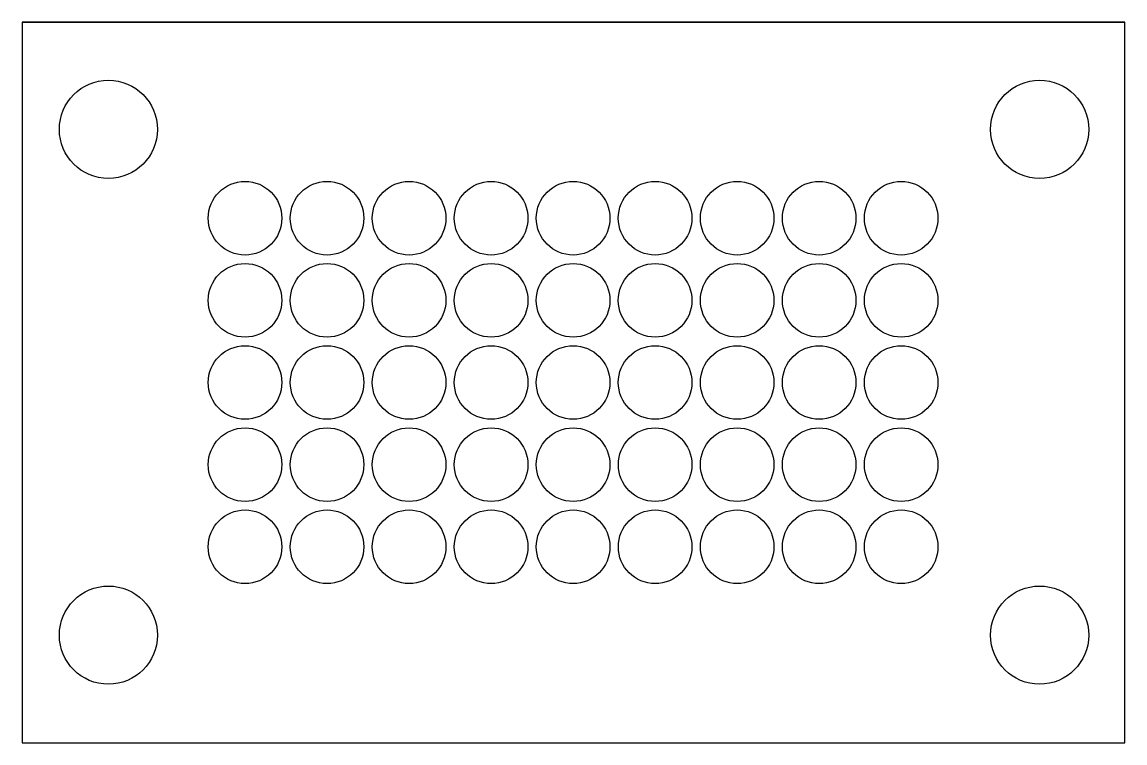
# Model space of a CAD drawing. Header units: millimetres. Extents: x 0 to 45, y -35.1 to -5.7.
import ezdxf

# ---------------------------------------------------------------- set-up
doc = ezdxf.new("R2010")
doc.units = ezdxf.units.MM
doc.layers.get('0').update_dxf_attribs({"linetype": 'CONTINUOUS'})

msp = doc.modelspace()

# ---------------------------------------------------------------- linework, layer by layer
for p, q in [((0, -5.678), (44.958, -5.678)), ((0, -35.052), (44.958, -35.052))]:
    msp.add_line(p, q)
msp.add_lwpolyline([(44.958, -5.678), (0, -5.678), (0, -35.052), (44.958, -35.052)], close=True)
for centre, radius in [((3.52, -10.05), 2), ((41.48, -10.05), 2), ((9.09, -13.67), 1.5), ((12.433, -13.67), 1.5), ((15.777, -13.67), 1.5), ((19.12, -13.67), 1.5), ((22.463, -13.67), 1.5), ((25.806, -13.67), 1.5), ((29.15, -13.67), 1.5), ((32.493, -13.67), 1.5), ((35.836, -13.67), 1.5), ((9.09, -17.017), 1.5), ((12.433, -17.017), 1.5), ((15.777, -17.017), 1.5), ((19.12, -17.017), 1.5), ((22.463, -17.017), 1.5), ((25.806, -17.017), 1.5), ((29.15, -17.017), 1.5), ((32.493, -17.017), 1.5), ((35.836, -17.017), 1.5), ((9.09, -20.365), 1.5), ((12.433, -20.365), 1.5), ((15.777, -20.365), 1.5), ((19.12, -20.365), 1.5), ((22.463, -20.365), 1.5), ((25.806, -20.365), 1.5), ((29.15, -20.365), 1.5), ((32.493, -20.365), 1.5), ((35.836, -20.365), 1.5), ((9.09, -23.713), 1.5), ((12.433, -23.713), 1.5), ((15.777, -23.713), 1.5), ((19.12, -23.713), 1.5), ((22.463, -23.713), 1.5), ((25.807, -23.713), 1.5), ((29.15, -23.713), 1.5), ((32.493, -23.713), 1.5), ((35.836, -23.713), 1.5), ((9.09, -27.06), 1.5), ((12.433, -27.06), 1.5), ((15.777, -27.06), 1.5), ((19.12, -27.06), 1.5), ((22.463, -27.06), 1.5), ((25.807, -27.06), 1.5), ((29.15, -27.06), 1.5), ((32.493, -27.06), 1.5), ((35.836, -27.06), 1.5), ((3.52, -30.66), 2), ((41.48, -30.66), 2)]:
    msp.add_circle(centre, radius)

doc.saveas('drawing.dxf')
